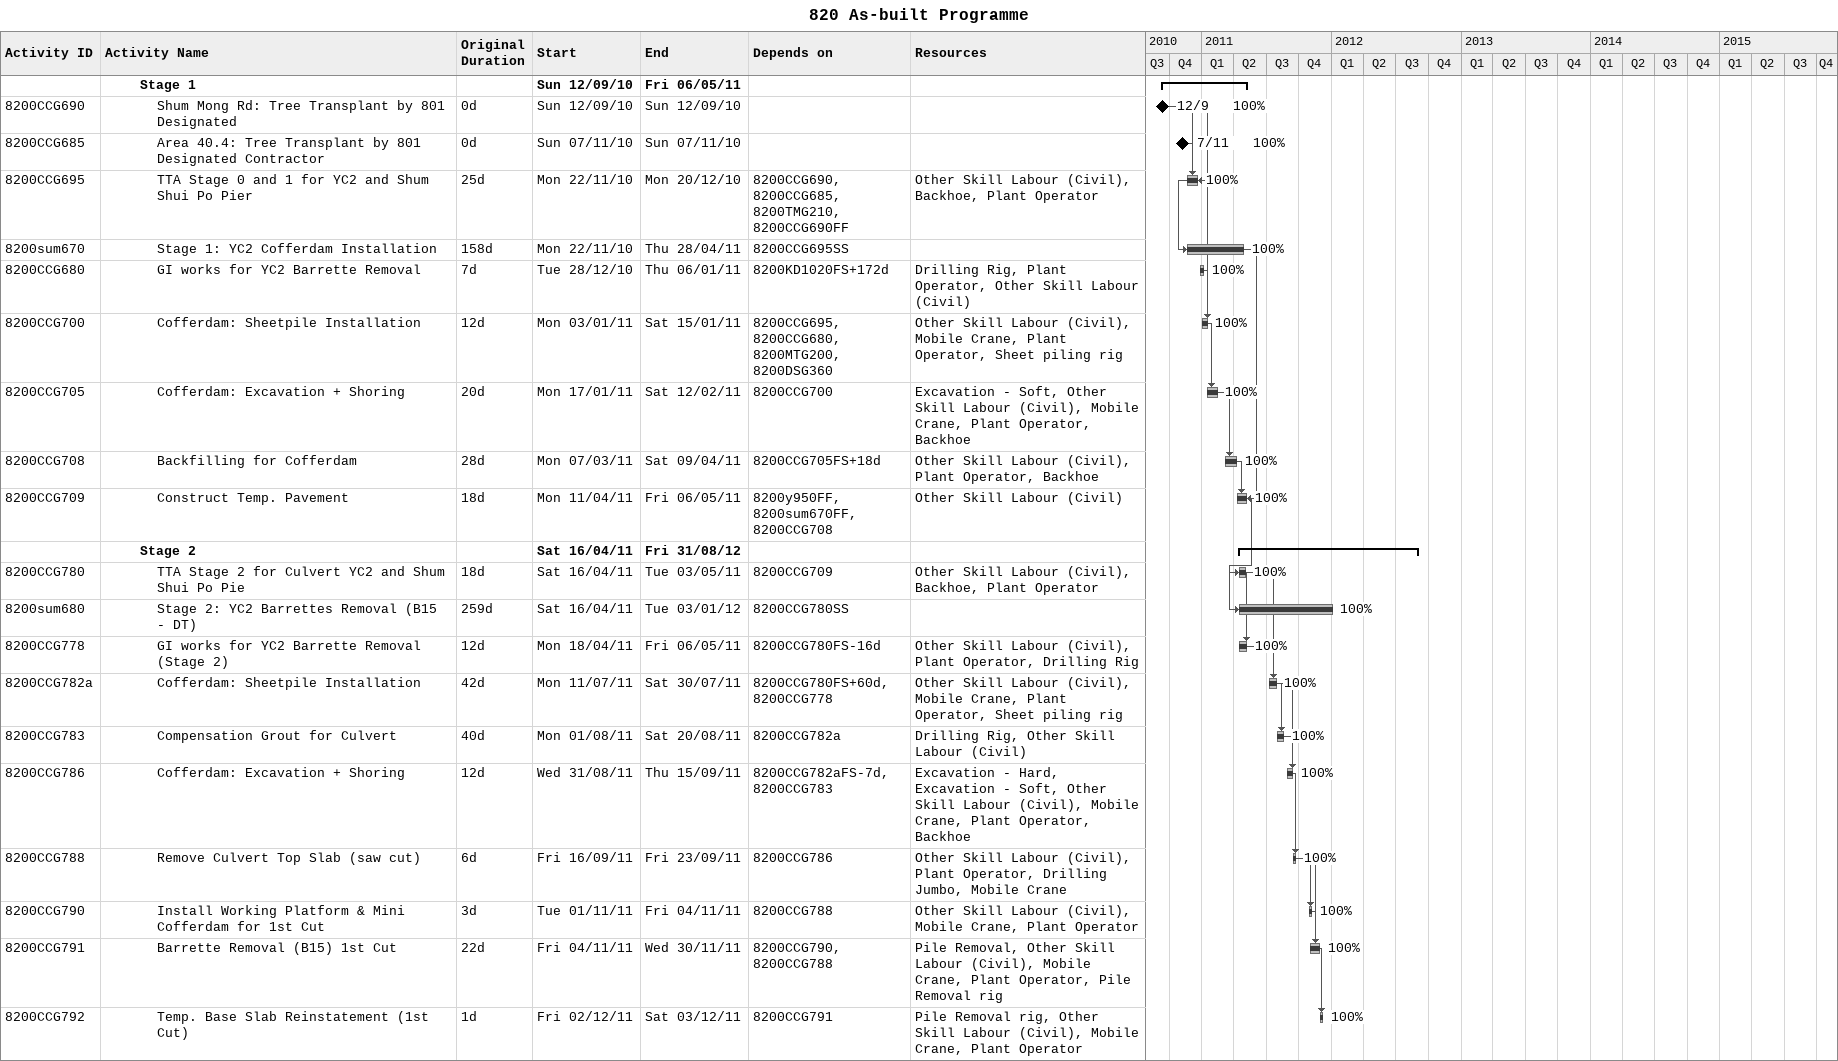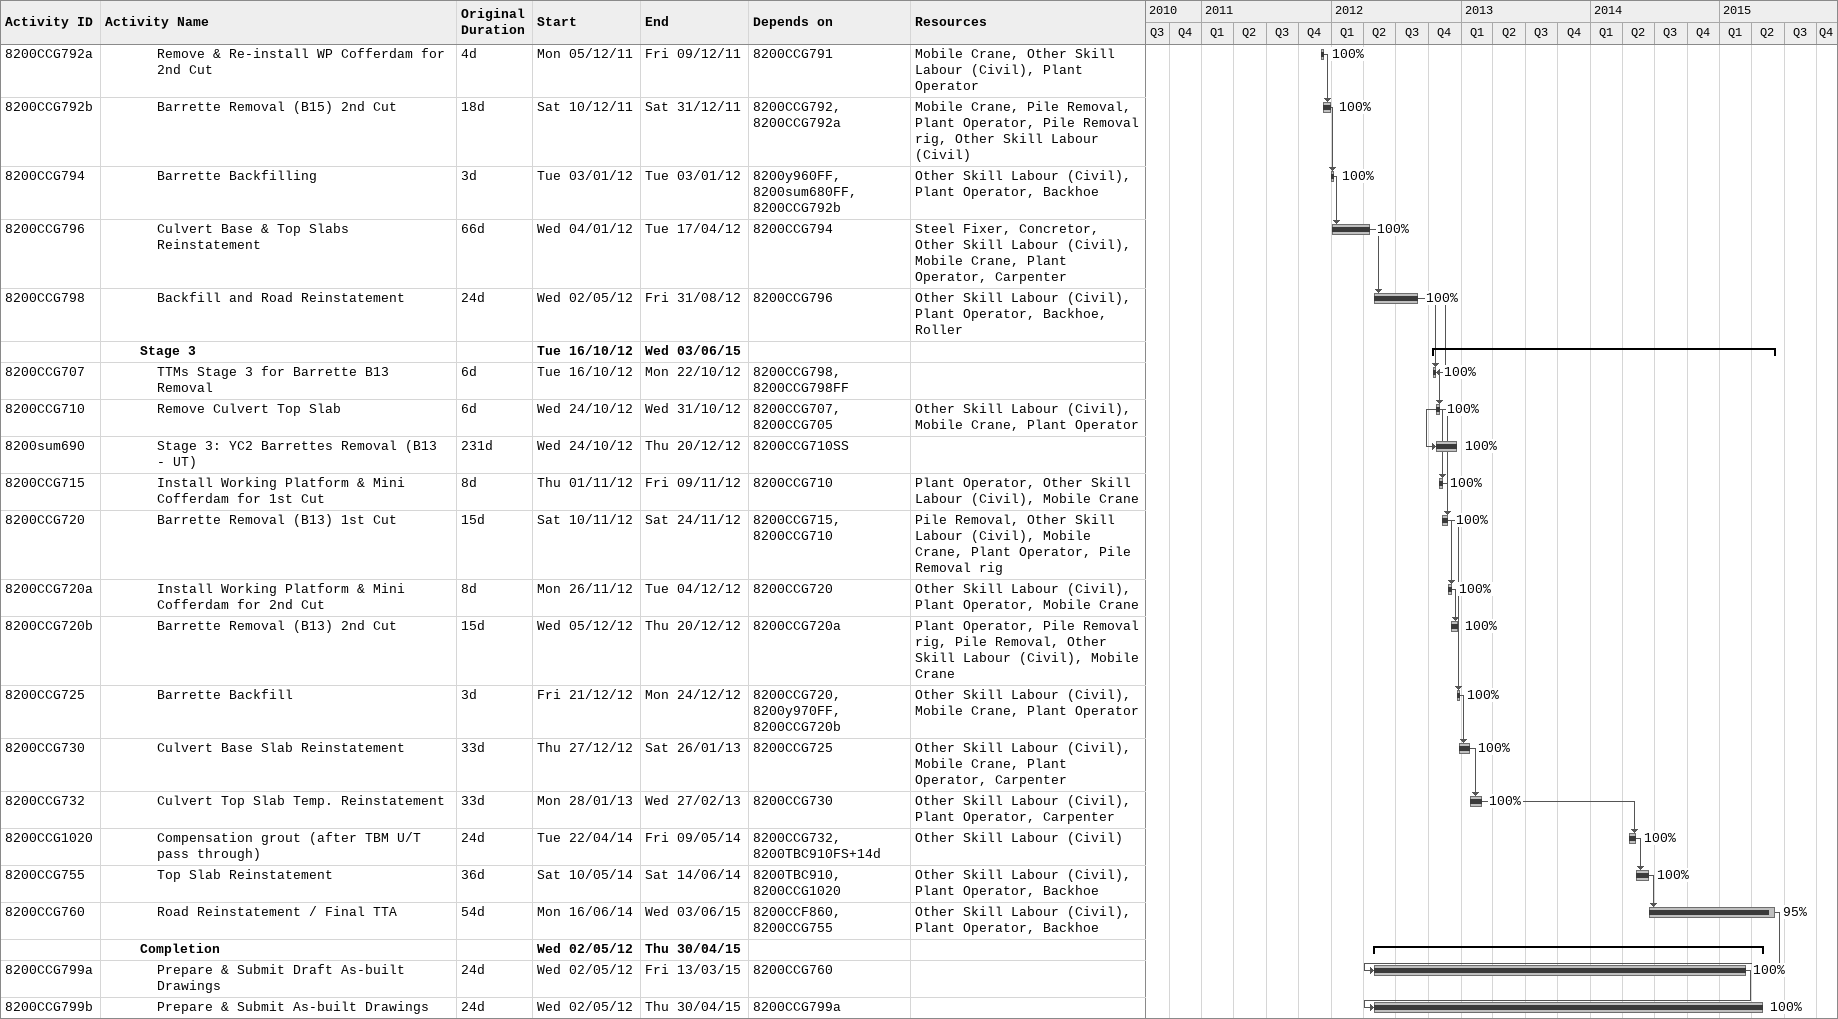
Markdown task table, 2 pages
820 As-built Programme

| ID | Level | Task | Original duration | Start | Finish | Predecessors | Resources | % complete |
|---|---|---|---|---|---|---|---|---|
|  | 3 | **Stage 1** |  | 2010-09-12 | 2011-05-06 |  |  |  |
| 8200CCG690 | 4 | Shum Mong Rd: Tree Transplant by 801 Designated | 0d | 2010-09-12 | 2010-09-12 |  |  | 100 |
| 8200CCG685 | 4 | Area 40.4: Tree Transplant by 801 Designated Contractor | 0d | 2010-11-07 | 2010-11-07 |  |  | 100 |
| 8200CCG695 | 4 | TTA Stage 0 and 1 for YC2 and Shum Shui Po Pier | 25d | 2010-11-22 | 2010-12-20 | 8200CCG690, 8200CCG685, 8200TMG210, 8200CCG690FF | Other Skill Labour (Civil), Backhoe, Plant Operator | 100 |
| 8200sum670 | 4 | Stage 1: YC2 Cofferdam Installation | 158d | 2010-11-22 | 2011-04-28 | 8200CCG695SS |  | 100 |
| 8200CCG680 | 4 | GI works for YC2 Barrette Removal | 7d | 2010-12-28 | 2011-01-06 | 8200KD1020FS+172d | Drilling Rig, Plant Operator, Other Skill Labour (Civil) | 100 |
| 8200CCG700 | 4 | Cofferdam: Sheetpile Installation | 12d | 2011-01-03 | 2011-01-15 | 8200CCG695, 8200CCG680, 8200MTG200, 8200DSG360 | Other Skill Labour (Civil), Mobile Crane, Plant Operator, Sheet piling rig | 100 |
| 8200CCG705 | 4 | Cofferdam: Excavation + Shoring | 20d | 2011-01-17 | 2011-02-12 | 8200CCG700 | Excavation - Soft, Other Skill Labour (Civil), Mobile Crane, Plant Operator, Backhoe | 100 |
| 8200CCG708 | 4 | Backfilling for Cofferdam | 28d | 2011-03-07 | 2011-04-09 | 8200CCG705FS+18d | Other Skill Labour (Civil), Plant Operator, Backhoe | 100 |
| 8200CCG709 | 4 | Construct Temp. Pavement | 18d | 2011-04-11 | 2011-05-06 | 8200y950FF, 8200sum670FF, 8200CCG708 | Other Skill Labour (Civil) | 100 |
|  | 3 | **Stage 2** |  | 2011-04-16 | 2012-08-31 |  |  |  |
| 8200CCG780 | 4 | TTA Stage 2 for Culvert YC2 and Shum Shui Po Pie | 18d | 2011-04-16 | 2011-05-03 | 8200CCG709 | Other Skill Labour (Civil), Backhoe, Plant Operator | 100 |
| 8200sum680 | 4 | Stage 2: YC2 Barrettes Removal (B15 - DT) | 259d | 2011-04-16 | 2012-01-03 | 8200CCG780SS |  | 100 |
| 8200CCG778 | 4 | GI works for YC2 Barrette Removal (Stage 2) | 12d | 2011-04-18 | 2011-05-06 | 8200CCG780FS-16d | Other Skill Labour (Civil), Plant Operator, Drilling Rig | 100 |
| 8200CCG782a | 4 | Cofferdam: Sheetpile Installation | 42d | 2011-07-11 | 2011-07-30 | 8200CCG780FS+60d, 8200CCG778 | Other Skill Labour (Civil), Mobile Crane, Plant Operator, Sheet piling rig | 100 |
| 8200CCG783 | 4 | Compensation Grout for Culvert | 40d | 2011-08-01 | 2011-08-20 | 8200CCG782a | Drilling Rig, Other Skill Labour (Civil) | 100 |
| 8200CCG786 | 4 | Cofferdam: Excavation + Shoring | 12d | 2011-08-31 | 2011-09-15 | 8200CCG782aFS-7d, 8200CCG783 | Excavation - Hard, Excavation - Soft, Other Skill Labour (Civil), Mobile Crane, Plant Operator, Backhoe | 100 |
| 8200CCG788 | 4 | Remove Culvert Top Slab (saw cut) | 6d | 2011-09-16 | 2011-09-23 | 8200CCG786 | Other Skill Labour (Civil), Plant Operator, Drilling Jumbo, Mobile Crane | 100 |
| 8200CCG790 | 4 | Install Working Platform & Mini Cofferdam for 1st Cut | 3d | 2011-11-01 | 2011-11-04 | 8200CCG788 | Other Skill Labour (Civil), Mobile Crane, Plant Operator | 100 |
| 8200CCG791 | 4 | Barrette Removal (B15) 1st Cut | 22d | 2011-11-04 | 2011-11-30 | 8200CCG790, 8200CCG788 | Pile Removal, Other Skill Labour (Civil), Mobile Crane, Plant Operator, Pile Removal rig | 100 |
| 8200CCG792 | 4 | Temp. Base Slab Reinstatement (1st Cut) | 1d | 2011-12-02 | 2011-12-03 | 8200CCG791 | Pile Removal rig, Other Skill Labour (Civil), Mobile Crane, Plant Operator | 100 |
| 8200CCG792a | 4 | Remove & Re-install WP Cofferdam for 2nd Cut | 4d | 2011-12-05 | 2011-12-09 | 8200CCG791 | Mobile Crane, Other Skill Labour (Civil), Plant Operator | 100 |
| 8200CCG792b | 4 | Barrette Removal (B15) 2nd Cut | 18d | 2011-12-10 | 2011-12-31 | 8200CCG792, 8200CCG792a | Mobile Crane, Pile Removal, Plant Operator, Pile Removal rig, Other Skill Labour (Civil) | 100 |
| 8200CCG794 | 4 | Barrette Backfilling | 3d | 2012-01-03 | 2012-01-03 | 8200y960FF, 8200sum680FF, 8200CCG792b | Other Skill Labour (Civil), Plant Operator, Backhoe | 100 |
| 8200CCG796 | 4 | Culvert Base & Top Slabs Reinstatement | 66d | 2012-01-04 | 2012-04-17 | 8200CCG794 | Steel Fixer, Concretor, Other Skill Labour (Civil), Mobile Crane, Plant Operator, Carpenter | 100 |
| 8200CCG798 | 4 | Backfill and Road Reinstatement | 24d | 2012-05-02 | 2012-08-31 | 8200CCG796 | Other Skill Labour (Civil), Plant Operator, Backhoe, Roller | 100 |
|  | 3 | **Stage 3** |  | 2012-10-16 | 2015-06-03 |  |  |  |
| 8200CCG707 | 4 | TTMs Stage 3 for Barrette B13 Removal | 6d | 2012-10-16 | 2012-10-22 | 8200CCG798, 8200CCG798FF |  | 100 |
| 8200CCG710 | 4 | Remove Culvert Top Slab | 6d | 2012-10-24 | 2012-10-31 | 8200CCG707, 8200CCG705 | Other Skill Labour (Civil), Mobile Crane, Plant Operator | 100 |
| 8200sum690 | 4 | Stage 3: YC2 Barrettes Removal (B13 - UT) | 231d | 2012-10-24 | 2012-12-20 | 8200CCG710SS |  | 100 |
| 8200CCG715 | 4 | Install Working Platform & Mini Cofferdam for 1st Cut | 8d | 2012-11-01 | 2012-11-09 | 8200CCG710 | Plant Operator, Other Skill Labour (Civil), Mobile Crane | 100 |
| 8200CCG720 | 4 | Barrette Removal (B13) 1st Cut | 15d | 2012-11-10 | 2012-11-24 | 8200CCG715, 8200CCG710 | Pile Removal, Other Skill Labour (Civil), Mobile Crane, Plant Operator, Pile Removal rig | 100 |
| 8200CCG720a | 4 | Install Working Platform & Mini Cofferdam for 2nd Cut | 8d | 2012-11-26 | 2012-12-04 | 8200CCG720 | Other Skill Labour (Civil), Plant Operator, Mobile Crane | 100 |
| 8200CCG720b | 4 | Barrette Removal (B13) 2nd Cut | 15d | 2012-12-05 | 2012-12-20 | 8200CCG720a | Plant Operator, Pile Removal rig, Pile Removal, Other Skill Labour (Civil), Mobile Crane | 100 |
| 8200CCG725 | 4 | Barrette Backfill | 3d | 2012-12-21 | 2012-12-24 | 8200CCG720, 8200y970FF, 8200CCG720b | Other Skill Labour (Civil), Mobile Crane, Plant Operator | 100 |
| 8200CCG730 | 4 | Culvert Base Slab Reinstatement | 33d | 2012-12-27 | 2013-01-26 | 8200CCG725 | Other Skill Labour (Civil), Mobile Crane, Plant Operator, Carpenter | 100 |
| 8200CCG732 | 4 | Culvert Top Slab Temp. Reinstatement | 33d | 2013-01-28 | 2013-02-27 | 8200CCG730 | Other Skill Labour (Civil), Plant Operator, Carpenter | 100 |
| 8200CCG1020 | 4 | Compensation grout (after TBM U/T pass through) | 24d | 2014-04-22 | 2014-05-09 | 8200CCG732, 8200TBC910FS+14d | Other Skill Labour (Civil) | 100 |
| 8200CCG755 | 4 | Top Slab Reinstatement | 36d | 2014-05-10 | 2014-06-14 | 8200TBC910, 8200CCG1020 | Other Skill Labour (Civil), Plant Operator, Backhoe | 100 |
| 8200CCG760 | 4 | Road Reinstatement / Final TTA | 54d | 2014-06-16 | 2015-06-03 | 8200CCF860, 8200CCG755 | Other Skill Labour (Civil), Plant Operator, Backhoe | 95 |
|  | 3 | **Completion** |  | 2012-05-02 | 2015-04-30 |  |  |  |
| 8200CCG799a | 4 | Prepare & Submit Draft As-built Drawings | 24d | 2012-05-02 | 2015-03-13 | 8200CCG760 |  | 100 |
| 8200CCG799b | 4 | Prepare & Submit As-built Drawings | 24d | 2012-05-02 | 2015-04-30 | 8200CCG799a |  | 100 |
